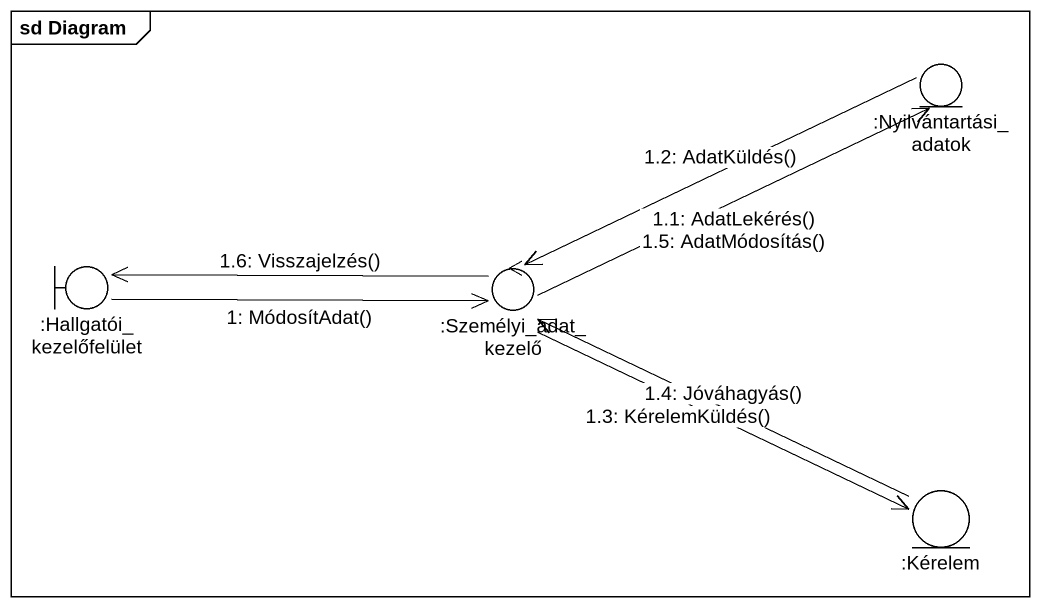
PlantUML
@startuml
mainframe sd Diagram
entity ":Nyilvántartási_adatok" as Nyilvántartási_adatok
boundary ":Hallgatói_kezelőfelület" as Hallgatói_kezelőfelület
control ":Személyi_adat_kezelő" as Személyi_adat_kezelő
entity ":Kérelem" as Kérelem
Hallgatói_kezelőfelület -right-> Személyi_adat_kezelő : 1: MódosítAdat()
Személyi_adat_kezelő -right-> Nyilvántartási_adatok : 1.1: AdatLekérés()\n1.5: AdatMódosítás()
Nyilvántartási_adatok -left-> Személyi_adat_kezelő : 1.2: AdatKüldés()
Személyi_adat_kezelő -right-> Kérelem : 1.3: KérelemKüldés()
Kérelem -left-> Személyi_adat_kezelő : 1.4: Jóváhagyás()
Személyi_adat_kezelő -left-> Hallgatói_kezelőfelület : 1.6: Visszajelzés()
@enduml
